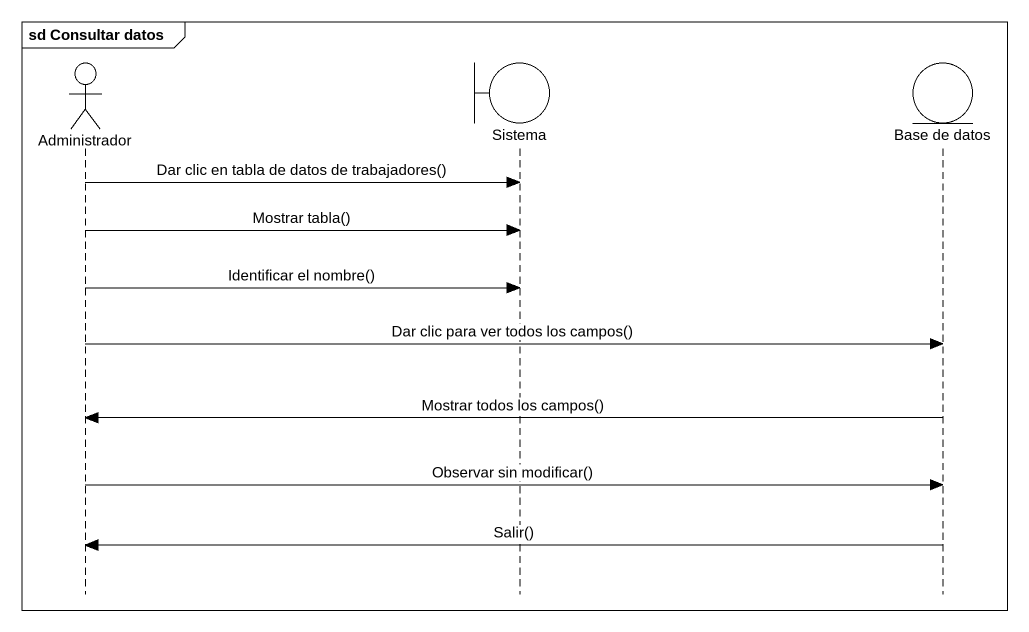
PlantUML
@startuml
mainframe sd Consultar datos
hide footbox
actor Administrador
boundary Sistema
entity "Base de datos" as Base_de_datos

Administrador -> Sistema : Dar clic en tabla de datos de trabajadores()
Administrador -> Sistema : Mostrar tabla()
Administrador -> Sistema : Identificar el nombre()
Administrador -> Base_de_datos : Dar clic para ver todos los campos()
Base_de_datos -> Administrador : Mostrar todos los campos()
Administrador -> Base_de_datos : Observar sin modificar()
Base_de_datos -> Administrador : Salir()
@enduml
